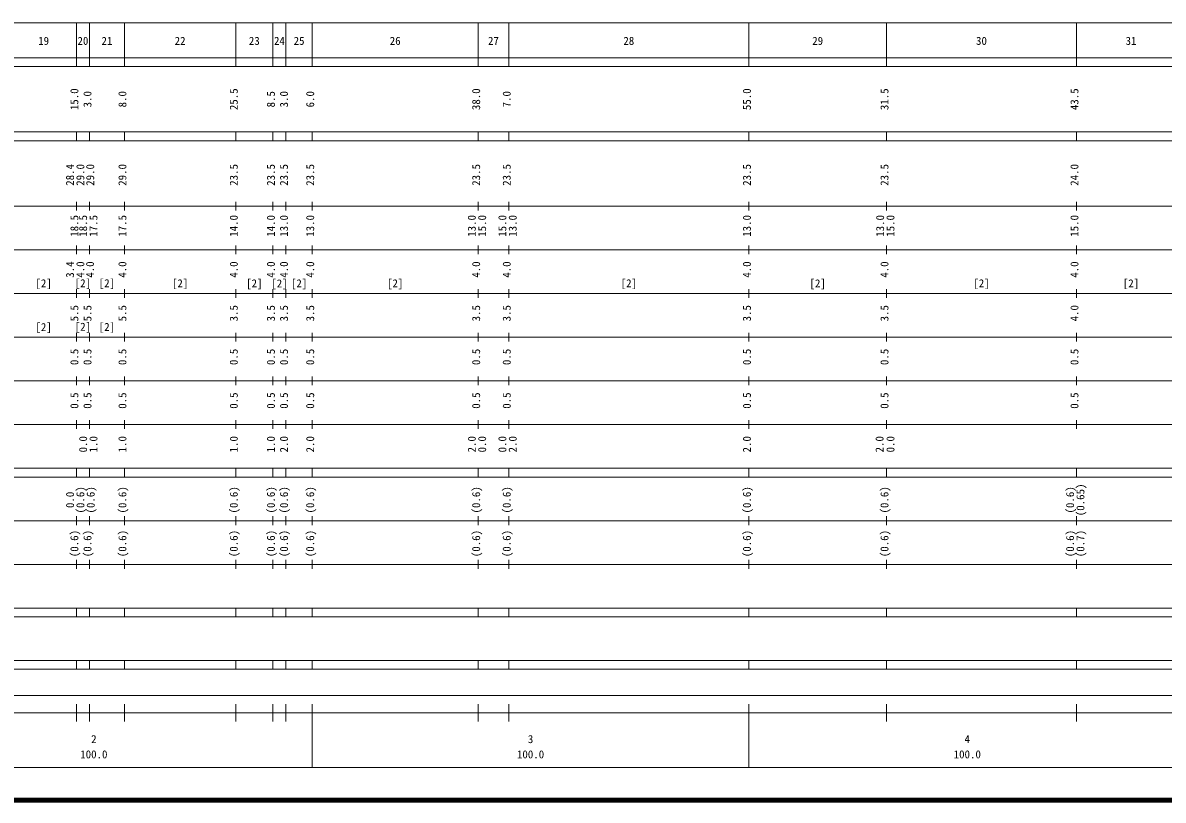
# Model space of a CAD drawing. Units: millimetres, scale not verified. Extents: x 40000 to 680000, y 20000 to 380000.
# Drawn here: x 201734 to 462862, y 20000 to 198000 of the extents above; entities that cross this region are included whole.
import ezdxf
from ezdxf.enums import TextEntityAlignment as Align

# ---------------------------------------------------------------- set-up
doc = ezdxf.new("R2010")
doc.units = ezdxf.units.MM
doc.header["$LTSCALE"] = 1000
doc.layers.add('M-TTL', color=2, linetype='Continuous', lineweight=140)
doc.layers.add('M-TTL-BAND', color=7, linetype='Continuous', lineweight=13)
doc.styles.add('ＭＳ ゴシック', font='')
doc.styles.get('ＭＳ ゴシック').set_extended_font_data('MS Gothic')

msp = doc.modelspace()

# ---------------------------------------------------------------- linework, layer by layer
at = {"layer": 'M-TTL'}
msp.add_line((40000, 20000), (680000, 20000), dxfattribs=at)
at = {"layer": 'M-TTL-BAND'}
for p, q in [((68000, 198000), (579000, 198000)), ((214000, 188000), (214000, 198000)), ((217000, 188000), (217000, 198000)), ((225000, 188000), (225000, 198000)), ((250500, 188000), (250500, 198000)), ((259000, 188000), (259000, 198000)), ((262000, 188000), (262000, 198000)), ((268000, 188000), (268000, 198000)), ((306000, 188000), (306000, 198000)), ((313000, 188000), (313000, 198000)), ((368000, 188000), (368000, 198000)), ((399500, 188000), (399500, 198000)), ((443000, 188000), (443000, 198000)), ((40000, 190000), (579000, 190000)), ((40000, 188000), (579000, 188000)), ((40000, 173000), (579000, 173000)), ((214000, 171000), (214000, 173000)), ((217000, 171000), (217000, 173000)), ((225000, 171000), (225000, 173000)), ((250500, 171000), (250500, 173000)), ((259000, 171000), (259000, 173000)), ((262000, 171000), (262000, 173000)), ((268000, 171000), (268000, 173000)), ((306000, 171000), (306000, 173000)), ((313000, 171000), (313000, 173000)), ((368000, 171000), (368000, 173000)), ((399500, 171000), (399500, 173000)), ((443000, 171000), (443000, 173000)), ((40000, 171000), (579000, 171000)), ((214000, 155000), (214000, 157000)), ((217000, 155000), (217000, 157000)), ((225000, 155000), (225000, 157000)), ((250500, 155000), (250500, 157000)), ((259000, 155000), (259000, 157000)), ((262000, 155000), (262000, 157000)), ((268000, 155000), (268000, 157000)), ((306000, 155000), (306000, 157000)), ((313000, 155000), (313000, 157000)), ((368000, 155000), (368000, 157000)), ((399500, 155000), (399500, 157000)), ((443000, 155000), (443000, 157000)), ((40000, 156000), (579000, 156000)), ((214000, 145000), (214000, 147000)), ((217000, 145000), (217000, 147000)), ((225000, 145000), (225000, 147000)), ((250500, 145000), (250500, 147000)), ((259000, 145000), (259000, 147000)), ((262000, 145000), (262000, 147000)), ((268000, 145000), (268000, 147000)), ((306000, 145000), (306000, 147000)), ((313000, 145000), (313000, 147000)), ((368000, 145000), (368000, 147000)), ((399500, 145000), (399500, 147000)), ((443000, 145000), (443000, 147000)), ((46000, 146000), (579000, 146000)), ((52000, 136000), (579000, 136000)), ((214000, 135000), (214000, 137000)), ((217000, 135000), (217000, 137000)), ((225000, 135000), (225000, 137000)), ((250500, 135000), (250500, 137000)), ((259000, 135000), (259000, 137000)), ((262000, 135000), (262000, 137000)), ((268000, 135000), (268000, 137000)), ((306000, 135000), (306000, 137000)), ((313000, 135000), (313000, 137000)), ((368000, 135000), (368000, 137000)), ((399500, 135000), (399500, 137000)), ((443000, 135000), (443000, 137000)), ((46000, 126000), (579000, 126000)), ((214000, 125000), (214000, 127000)), ((217000, 125000), (217000, 127000)), ((225000, 125000), (225000, 127000)), ((250500, 125000), (250500, 127000)), ((259000, 125000), (259000, 127000)), ((262000, 125000), (262000, 127000)), ((268000, 125000), (268000, 127000)), ((306000, 125000), (306000, 127000)), ((313000, 125000), (313000, 127000)), ((368000, 125000), (368000, 127000)), ((399500, 125000), (399500, 127000)), ((443000, 125000), (443000, 127000)), ((52000, 116000), (579000, 116000)), ((214000, 115000), (214000, 117000)), ((217000, 115000), (217000, 117000)), ((225000, 115000), (225000, 117000)), ((250500, 115000), (250500, 117000)), ((259000, 115000), (259000, 117000)), ((262000, 115000), (262000, 117000)), ((268000, 115000), (268000, 117000)), ((306000, 115000), (306000, 117000)), ((313000, 115000), (313000, 117000)), ((368000, 115000), (368000, 117000)), ((399500, 115000), (399500, 117000)), ((443000, 115000), (443000, 117000)), ((46000, 106000), (579000, 106000)), ((214000, 105000), (214000, 107000)), ((217000, 105000), (217000, 107000)), ((225000, 105000), (225000, 107000)), ((250500, 105000), (250500, 107000)), ((259000, 105000), (259000, 107000)), ((262000, 105000), (262000, 107000)), ((268000, 105000), (268000, 107000)), ((306000, 105000), (306000, 107000)), ((313000, 105000), (313000, 107000)), ((368000, 105000), (368000, 107000)), ((399500, 105000), (399500, 107000)), ((443000, 105000), (443000, 107000)), ((40000, 96000), (579000, 96000)), ((214000, 94000), (214000, 96000)), ((217000, 94000), (217000, 96000)), ((225000, 94000), (225000, 96000)), ((250500, 94000), (250500, 96000)), ((259000, 94000), (259000, 96000)), ((262000, 94000), (262000, 96000)), ((268000, 94000), (268000, 96000)), ((306000, 94000), (306000, 96000)), ((313000, 94000), (313000, 96000)), ((368000, 94000), (368000, 96000)), ((399500, 94000), (399500, 96000)), ((443000, 94000), (443000, 96000)), ((40000, 94000), (579000, 94000)), ((49000, 84000), (579000, 84000)), ((214000, 83000), (214000, 85000)), ((217000, 83000), (217000, 85000)), ((225000, 83000), (225000, 85000)), ((250500, 83000), (250500, 85000)), ((259000, 83000), (259000, 85000)), ((262000, 83000), (262000, 85000)), ((268000, 83000), (268000, 85000)), ((306000, 83000), (306000, 85000)), ((313000, 83000), (313000, 85000)), ((368000, 83000), (368000, 85000)), ((399500, 83000), (399500, 85000)), ((443000, 83000), (443000, 85000)), ((40000, 74000), (579000, 74000)), ((214000, 73000), (214000, 75000)), ((217000, 73000), (217000, 75000)), ((225000, 73000), (225000, 75000)), ((250500, 73000), (250500, 75000)), ((259000, 73000), (259000, 75000)), ((262000, 73000), (262000, 75000)), ((268000, 73000), (268000, 75000)), ((306000, 73000), (306000, 75000)), ((313000, 73000), (313000, 75000)), ((368000, 73000), (368000, 75000)), ((399500, 73000), (399500, 75000)), ((443000, 73000), (443000, 75000)), ((40000, 64000), (579000, 64000)), ((214000, 62000), (214000, 64000)), ((217000, 62000), (217000, 64000)), ((225000, 62000), (225000, 64000)), ((250500, 62000), (250500, 64000)), ((259000, 62000), (259000, 64000)), ((262000, 62000), (262000, 64000)), ((268000, 62000), (268000, 64000)), ((306000, 62000), (306000, 64000)), ((313000, 62000), (313000, 64000)), ((368000, 62000), (368000, 64000)), ((399500, 62000), (399500, 64000)), ((443000, 62000), (443000, 64000)), ((40000, 62000), (579000, 62000)), ((40000, 52000), (579000, 52000)), ((40000, 50000), (579000, 50000)), ((214000, 50000), (214000, 52000)), ((217000, 50000), (217000, 52000)), ((225000, 50000), (225000, 52000)), ((250500, 50000), (250500, 52000)), ((259000, 50000), (259000, 52000)), ((262000, 50000), (262000, 52000)), ((268000, 50000), (268000, 52000)), ((306000, 50000), (306000, 52000)), ((313000, 50000), (313000, 52000)), ((368000, 50000), (368000, 52000)), ((399500, 50000), (399500, 52000)), ((443000, 50000), (443000, 52000)), ((71000, 44000), (569015, 44000)), ((214000, 38000), (214000, 42000)), ((217000, 38000), (217000, 42000)), ((225000, 38000), (225000, 42000)), ((250500, 38000), (250500, 42000)), ((259000, 38000), (259000, 42000)), ((262000, 38000), (262000, 42000)), ((268000, 27500), (268000, 42000)), ((306000, 38000), (306000, 42000)), ((313000, 38000), (313000, 42000)), ((368000, 27500), (368000, 42000)), ((399500, 38000), (399500, 42000)), ((443000, 38000), (443000, 42000)), ((40000, 40000), (579000, 40000)), ((68000, 27500), (579000, 27500))]:
    msp.add_line(p, q, dxfattribs=at)

# ---------------------------------------------------------------- texts
at = {"layer": 'M-TTL-BAND', "style": 'ＭＳ ゴシック'}
for s, p in [('19', (206500, 192405)), ('20', (215500, 192405)), ('21', (221000, 192405)), ('22', (237750, 192405)), ('23', (254750, 192405)), ('24', (260500, 192405)), ('25', (265000, 192405)), ('26', (287000, 192405)), ('27', (309500, 192405)), ('28', (340500, 192405)), ('29', (383750, 192405)), ('30', (421250, 192405)), ('31', (455500, 192405)), ('[2]', (206500, 136896)), ('[2]', (215500, 136914)), ('[2]', (221000, 136914)), ('[2]', (237750, 136889)), ('[2]', (254750, 136887)), ('[2]', (260500, 136861)), ('[2]', (265000, 136887)), ('[2]', (287000, 136884)), ('[2]', (340500, 136898)), ('[2]', (383750, 136883)), ('[2]', (421250, 136892)), ('[2]', (455500, 136889)), ('[2]', (206500, 126866)), ('[2]', (215500, 126947)), ('[2]', (221000, 126905)), ('2', (218000, 32523)), ('3', (318000, 32523)), ('4', (418000, 32523)), ('100.0', (218000, 29033)), ('100.0', (318000, 29033)), ('100.0', (418000, 29033))]:
    msp.add_text(s, height=1833, dxfattribs=at).set_placement(p, align=Align.BOTTOM_CENTER)
for s, p in [('15.0', (215000, 180500)), ('25.5', (251500, 180500)), ('38.0', (307000, 180500)), ('55.0', (369000, 180500)), ('31.5', (400500, 180500)), ('43.5', (444000, 180500)), ('3.0', (218000, 180500)), ('8.0', (226000, 180500)), ('8.5', (260000, 180500)), ('3.0', (263000, 180500)), ('6.0', (269000, 180500)), ('7.0', (314000, 180500)), ('28.4', (214000, 163174)), ('29.0', (216370, 163174)), ('29.0', (218627, 163174)), ('29.0', (226000, 163174)), ('23.5', (251500, 163174)), ('23.5', (260000, 163174)), ('23.5', (263000, 163174)), ('23.5', (269000, 163174)), ('23.5', (307000, 163174)), ('23.5', (314000, 163174)), ('23.5', (369000, 163174)), ('23.5', (400500, 163174)), ('24.0', (444000, 163174)), ('18.5', (215000, 151500)), ('18.5', (217000, 151500)), ('17.5', (219370, 151500)), ('17.5', (226000, 151500)), ('14.0', (251500, 151500)), ('14.0', (260000, 151500)), ('13.0', (263000, 151500)), ('13.0', (269000, 151500)), ('13.0', (306000, 151500)), ('15.0', (308370, 151500)), ('15.0', (313000, 151500)), ('13.0', (315370, 151500)), ('13.0', (369000, 151500)), ('13.0', (399500, 151500)), ('15.0', (401870, 151500)), ('15.0', (444000, 151500)), ('3.4', (214000, 141500)), ('4.0', (216370, 141500)), ('4.0', (218596, 141500)), ('4.0', (226000, 141500)), ('4.0', (251500, 141500)), ('4.0', (260000, 141500)), ('4.0', (263000, 141500)), ('4.0', (269000, 141500)), ('4.0', (307000, 141500)), ('4.0', (314000, 141500)), ('4.0', (369000, 141500)), ('4.0', (400500, 141500)), ('4.0', (444000, 141500)), ('5.5', (215000, 131500)), ('5.5', (218000, 131500)), ('5.5', (226000, 131500)), ('3.5', (251500, 131500)), ('3.5', (260000, 131500)), ('3.5', (263000, 131500)), ('3.5', (269000, 131500)), ('3.5', (307000, 131500)), ('3.5', (314000, 131500)), ('3.5', (369000, 131500)), ('3.5', (400500, 131500)), ('4.0', (444000, 131500)), ('0.5', (215000, 121500)), ('0.5', (218000, 121500)), ('0.5', (226000, 121500)), ('0.5', (251500, 121500)), ('0.5', (260000, 121500)), ('0.5', (263000, 121500)), ('0.5', (269000, 121500)), ('0.5', (307000, 121500)), ('0.5', (314000, 121500)), ('0.5', (369000, 121500)), ('0.5', (400500, 121500)), ('0.5', (444000, 121500)), ('0.5', (215000, 111500)), ('0.5', (218000, 111500)), ('0.5', (226000, 111500)), ('0.5', (251500, 111500)), ('0.5', (260000, 111500)), ('0.5', (263000, 111500)), ('0.5', (269000, 111500)), ('0.5', (307000, 111500)), ('0.5', (314000, 111500)), ('0.5', (369000, 111500)), ('0.5', (400500, 111500)), ('0.5', (444000, 111500)), ('0.0', (217000, 101500)), ('1.0', (219370, 101500)), ('1.0', (226000, 101500)), ('1.0', (251500, 101500)), ('1.0', (260000, 101500)), ('2.0', (263000, 101500)), ('2.0', (269000, 101500)), ('2.0', (306000, 101500)), ('0.0', (308370, 101500)), ('0.0', (313000, 101500)), ('2.0', (315370, 101500)), ('2.0', (369000, 101500)), ('2.0', (399370, 101500)), ('0.0', (401870, 101500)), ('(0.6)', (216370, 88764)), ('(0.6)', (218727, 88764)), ('(0.6)', (226000, 88764)), ('(0.6)', (251500, 88764)), ('(0.6)', (260000, 88764)), ('(0.6)', (263000, 88764)), ('(0.6)', (269000, 88764)), ('(0.6)', (307000, 88764)), ('(0.6)', (314000, 88764)), ('(0.6)', (369000, 88764)), ('(0.6)', (400500, 88764)), ('(0.6)', (443000, 88764)), ('(0.65)', (445370, 88764)), ('0.0', (214000, 88764)), ('(0.6)', (215000, 78764)), ('(0.6)', (218000, 78764)), ('(0.6)', (226000, 78764)), ('(0.6)', (251500, 78764)), ('(0.6)', (260000, 78764)), ('(0.6)', (263000, 78764)), ('(0.6)', (269000, 78764)), ('(0.6)', (307000, 78764)), ('(0.6)', (314000, 78764)), ('(0.6)', (369000, 78764)), ('(0.6)', (400500, 78764)), ('(0.6)', (443000, 78764)), ('(0.7)', (445370, 78764))]:
    msp.add_text(s, height=1833, rotation=90, dxfattribs=at).set_placement(p, align=Align.BOTTOM_CENTER)

doc.saveas('drawing.dxf')
